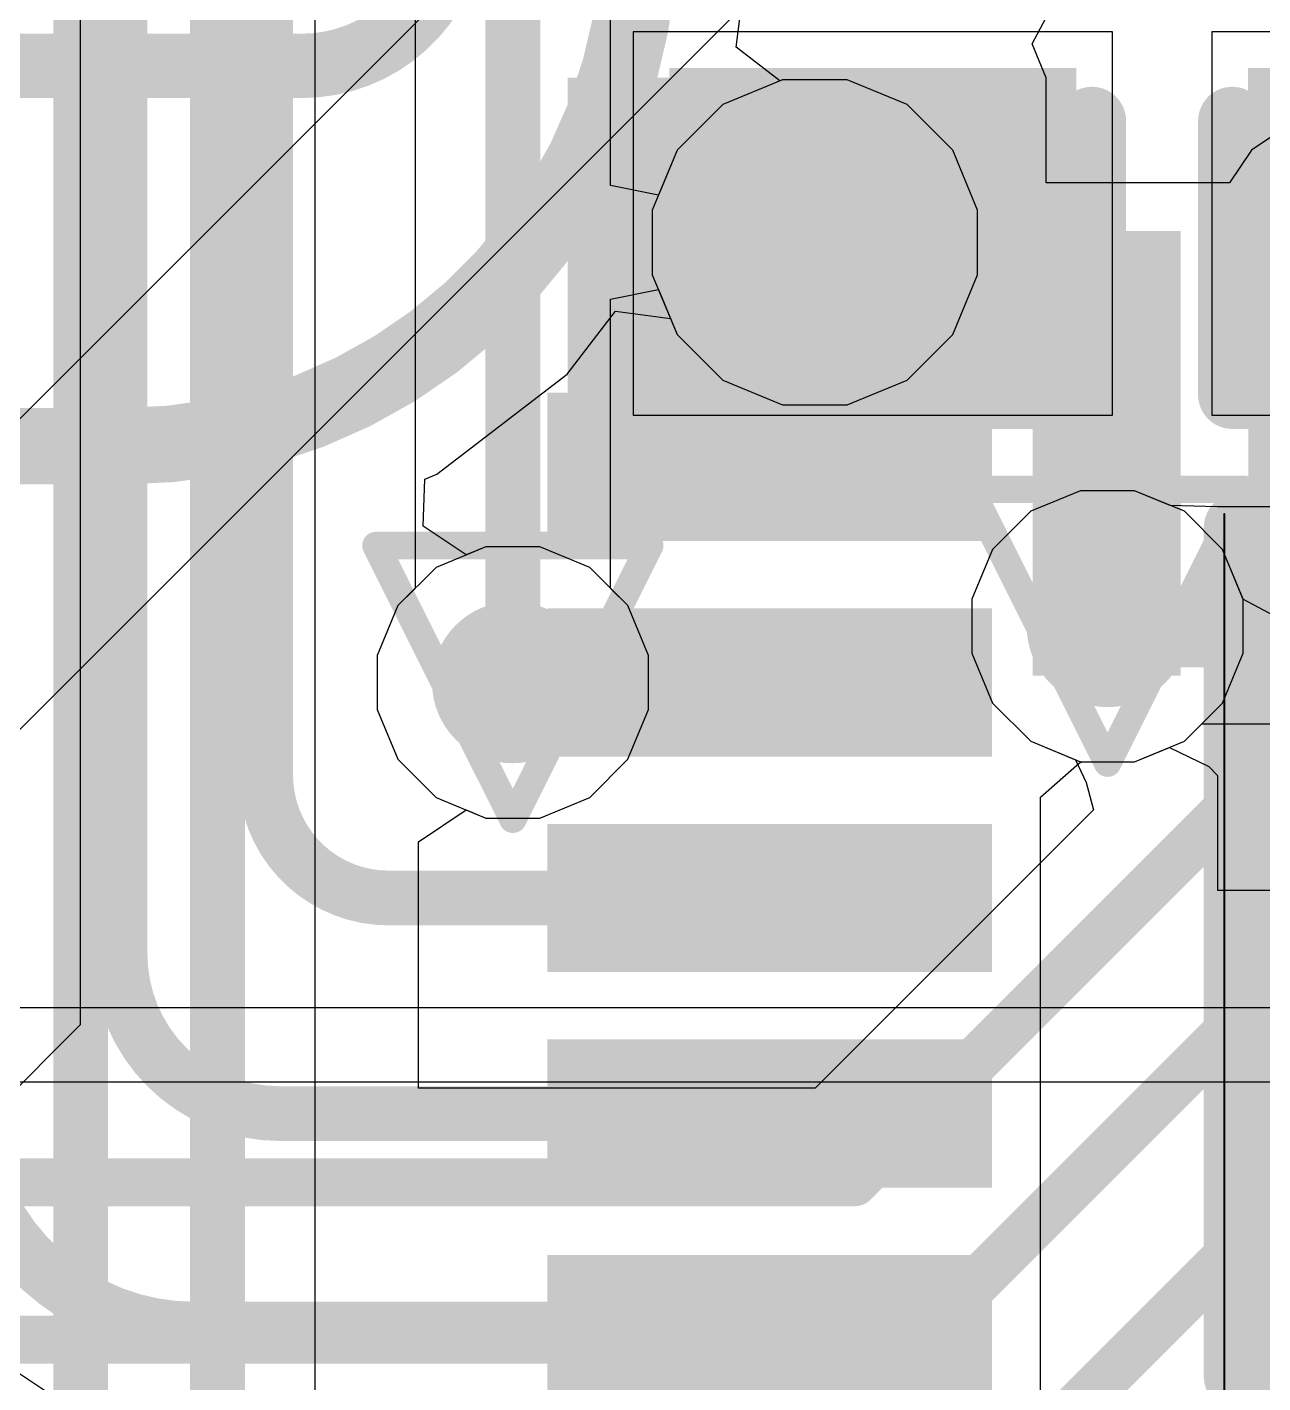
# Model space of a CAD drawing. Header units: inches. Extents: x -6 to 283, y -12 to 154.
# Drawn here: x 62.881 to 65.174, y -8.949 to -6.434 of the extents above; entities that cross this region are included whole.
import ezdxf

# ---------------------------------------------------------------- set-up
doc = ezdxf.new("R2010")
doc.units = ezdxf.units.IN
for name, color, linetype in [('Bottom Layer', 5, 'Continuous'), ('Bottom Overlay', 54, 'Continuous'), ('Bottom Paste', 16, 'Continuous'), ('Bottom Solder', 6, 'Continuous'), ('Drill Drawing', 1, 'Continuous'), ('GND-1', 16, 'Continuous'), ('GND-2', 90, 'Continuous'), ('GND-3', 216, 'Continuous'), ('GND-4', 54, 'Continuous'), ('PWR-1', 156, 'Continuous'), ('PWR-2', 130, 'Continuous'), ('Signal L1', 76, 'Continuous'), ('Signal L2', 6, 'Continuous'), ('Top Layer', 1, 'Continuous'), ('Top Overlay', 2, 'Continuous'), ('Top Paste', 8, 'Continuous'), ('Top Solder', 216, 'Continuous'), ('Via Holes', 16, 'Continuous')]:
    doc.layers.add(name, color=color, linetype=linetype)

# ---------------------------------------------------------------- blocks, each defined once
blk = doc.blocks.new('24_UQFN__4_2__B_7')
at = {"layer": 'Bottom Layer'}
for points in [[(-0.1, 2.2), (-0.1, 1.45), (-0.3, 1.45), (-0.3, 2.2)], [(-1.2, 1.9), (-0.45, 1.9), (-0.45, 1.7), (-1.2, 1.7)], [(-1.2, 1.5), (-0.45, 1.5), (-0.45, 1.3), (-1.2, 1.3)], [(-1.2, 1.1), (-0.45, 1.1), (-0.45, 0.9), (-1.2, 0.9)], [(-1.2, 0.7), (-0.45, 0.7), (-0.45, 0.5), (-1.2, 0.5)], [(-1.2, 0.3), (-0.45, 0.3), (-0.45, 0.1), (-1.2, 0.1)]]:
    blk.add_hatch(color=5, dxfattribs=at).paths.add_polyline_path(points)
at = {"layer": 'Bottom Paste'}
for points in [[(-0.1, 2.2), (-0.1, 1.45), (-0.3, 1.45), (-0.3, 2.2)], [(-1.2, 1.9), (-0.45, 1.9), (-0.45, 1.7), (-1.2, 1.7)], [(-1.2, 1.5), (-0.45, 1.5), (-0.45, 1.3), (-1.2, 1.3)], [(-1.2, 1.1), (-0.45, 1.1), (-0.45, 0.9), (-1.2, 0.9)], [(-1.2, 0.7), (-0.45, 0.7), (-0.45, 0.5), (-1.2, 0.5)], [(-1.2, 0.3), (-0.45, 0.3), (-0.45, 0.1), (-1.2, 0.1)]]:
    blk.add_hatch(color=16, dxfattribs=at).paths.add_polyline_path(points)
at = {"layer": 'Bottom Solder'}
for points in [[(-0.0625, 2.2375), (-0.0625, 1.4125), (-0.3375, 1.4125), (-0.3375, 2.2375)], [(0.3375, 2.2375), (0.3375, 1.4125), (0.0625, 1.4125), (0.0625, 2.2375)], [(-1.2375, 1.9375), (-0.4125, 1.9375), (-0.4125, 1.6625), (-1.2375, 1.6625)], [(-1.2375, 1.5375), (-0.4125, 1.5375), (-0.4125, 1.2625), (-1.2375, 1.2625)], [(-1.2375, 1.1375), (-0.4125, 1.1375), (-0.4125, 0.8625), (-1.2375, 0.8625)], [(-1.2375, 0.7375), (-0.4125, 0.7375), (-0.4125, 0.4625), (-1.2375, 0.4625)], [(-1.2375, 0.3375), (-0.4125, 0.3375), (-0.4125, 0.0625), (-1.2375, 0.0625)]]:
    blk.add_hatch(color=6, dxfattribs=at).paths.add_polyline_path(points)
at = {"layer": 'Bottom Overlay'}
blk.add_lwpolyline([(-1, 2.0522, 0.127, 0.127, 0), (-0.63, 2.0522, 0.127, 0.127, 0)], format="xyseb", dxfattribs=at)
for points in [[(-1.0318, 2.0522, 0.0635, 0.0635, 1), (-0.9683, 2.0522, 0.0635, 0.0635, 1)], [(-0.6617, 2.0522, 0.0635, 0.0635, 1), (-0.5982, 2.0522, 0.0635, 0.0635, 1)]]:
    blk.add_lwpolyline(points, format="xyseb", close=True, dxfattribs=at)
blk = doc.blocks.new('R___0402_117')
at = {"layer": 'Top Layer'}
for points in [[(-0.6985, -0.3175), (-0.6985, 0.3175), (-0.2413, 0.3175), (-0.2413, -0.3175)], [(0.2413, -0.3175), (0.2413, 0.3175), (0.6985, 0.3175), (0.6985, -0.3175)]]:
    blk.add_hatch(color=1, dxfattribs=at).paths.add_polyline_path(points)
at = {"layer": 'Top Paste'}
for points in [[(-0.6985, -0.3175), (-0.6985, 0.3175), (-0.2413, 0.3175), (-0.2413, -0.3175)], [(0.2413, -0.3175), (0.2413, 0.3175), (0.6985, 0.3175), (0.6985, -0.3175)]]:
    blk.add_hatch(color=8, dxfattribs=at).paths.add_polyline_path(points)
at = {"layer": 'Top Solder'}
for points in [[(-0.7535, -0.3725), (-0.7535, 0.3725), (-0.1863, 0.3725), (-0.1863, -0.3725)], [(0.1863, -0.3725), (0.1863, 0.3725), (0.7535, 0.3725), (0.7535, -0.3725)]]:
    blk.add_hatch(color=216, dxfattribs=at).paths.add_polyline_path(points)
at = {"layer": 'Top Overlay'}
for points in [[(-0.7874, -0.4064, 0.127, 0.127, 0), (-0.7874, 0.4064, 0.127, 0.127, 0)], [(0.7874, 0.4064, 0.127, 0.127, 0), (-0.7874, 0.4064, 0.127, 0.127, 0)], [(0.7874, -0.4064, 0.127, 0.127, 0), (0.7874, 0.4064, 0.127, 0.127, 0)], [(0.7874, -0.4064, 0.127, 0.127, 0), (-0.7874, -0.4064, 0.127, 0.127, 0)], [(0.8128, -0.4318, 0.00323, 0.00323, 0), (-0.8128, -0.4318, 0.00323, 0.00323, 0)]]:
    blk.add_lwpolyline(points, format="xyseb", dxfattribs=at)
for points in [[(-0.8191, 0.4064, 0.0635, 0.0635, 1), (-0.7556, 0.4064, 0.0635, 0.0635, 1)], [(-0.8191, 0.4064, 0.0635, 0.0635, 1), (-0.7556, 0.4064, 0.0635, 0.0635, 1)], [(0.7556, 0.4064, 0.0635, 0.0635, 1), (0.8191, 0.4064, 0.0635, 0.0635, 1)], [(0.7556, 0.4064, 0.0635, 0.0635, 1), (0.8191, 0.4064, 0.0635, 0.0635, 1)], [(-0.8191, -0.4064, 0.0635, 0.0635, 1), (-0.7556, -0.4064, 0.0635, 0.0635, 1)], [(-0.8191, -0.4064, 0.0635, 0.0635, 1), (-0.7556, -0.4064, 0.0635, 0.0635, 1)], [(0.7556, -0.4064, 0.0635, 0.0635, 1), (0.8191, -0.4064, 0.0635, 0.0635, 1)], [(0.7556, -0.4064, 0.0635, 0.0635, 1), (0.8191, -0.4064, 0.0635, 0.0635, 1)], [(-0.8136, -0.4318, 0.00161, 0.00161, 1), (-0.812, -0.4318, 0.00161, 0.00161, 1)], [(0.812, -0.4318, 0.00161, 0.00161, 1), (0.8136, -0.4318, 0.00161, 0.00161, 1)]]:
    blk.add_lwpolyline(points, format="xyseb", close=True, dxfattribs=at)
blk = doc.blocks.new('C___0402_302')
at = {"layer": 'Top Layer'}
for points in [[(-0.6985, -0.3175), (-0.6985, 0.3175), (-0.2413, 0.3175), (-0.2413, -0.3175)], [(0.2413, -0.3175), (0.2413, 0.3175), (0.6985, 0.3175), (0.6985, -0.3175)]]:
    blk.add_hatch(color=1, dxfattribs=at).paths.add_polyline_path(points)
at = {"layer": 'Top Paste'}
for points in [[(-0.6985, -0.3175), (-0.6985, 0.3175), (-0.2413, 0.3175), (-0.2413, -0.3175)], [(0.2413, -0.3175), (0.2413, 0.3175), (0.6985, 0.3175), (0.6985, -0.3175)]]:
    blk.add_hatch(color=8, dxfattribs=at).paths.add_polyline_path(points)
at = {"layer": 'Top Solder'}
for points in [[(-0.7585, -0.3775), (-0.7585, 0.3775), (-0.1813, 0.3775), (-0.1813, -0.3775)], [(0.1813, -0.3775), (0.1813, 0.3775), (0.7585, 0.3775), (0.7585, -0.3775)]]:
    blk.add_hatch(color=216, dxfattribs=at).paths.add_polyline_path(points)
at = {"layer": 'Top Overlay'}
for points in [[(-0.7874, 0.4064, 0.127, 0.127, 0), (-0.7874, -0.4064, 0.127, 0.127, 0)], [(-0.7874, 0.4064, 0.127, 0.127, 0), (-0.2794, 0.4064, 0.127, 0.127, 0)], [(0.2794, 0.4064, 0.127, 0.127, 0), (0.7874, 0.4064, 0.127, 0.127, 0)], [(0.7874, 0.4064, 0.127, 0.127, 0), (0.7874, -0.4064, 0.127, 0.127, 0)], [(-0.7874, -0.4064, 0.127, 0.127, 0), (-0.2794, -0.4064, 0.127, 0.127, 0)], [(0.2794, -0.4064, 0.127, 0.127, 0), (0.7874, -0.4064, 0.127, 0.127, 0)]]:
    blk.add_lwpolyline(points, format="xyseb", dxfattribs=at)
for points in [[(-0.8191, 0.4064, 0.0635, 0.0635, 1), (-0.7556, 0.4064, 0.0635, 0.0635, 1)], [(-0.8191, 0.4064, 0.0635, 0.0635, 1), (-0.7556, 0.4064, 0.0635, 0.0635, 1)], [(-0.3111, 0.4064, 0.0635, 0.0635, 1), (-0.2477, 0.4064, 0.0635, 0.0635, 1)], [(0.2477, 0.4064, 0.0635, 0.0635, 1), (0.3111, 0.4064, 0.0635, 0.0635, 1)], [(0.7556, 0.4064, 0.0635, 0.0635, 1), (0.8191, 0.4064, 0.0635, 0.0635, 1)], [(0.7556, 0.4064, 0.0635, 0.0635, 1), (0.8191, 0.4064, 0.0635, 0.0635, 1)], [(-0.8191, -0.4064, 0.0635, 0.0635, 1), (-0.7556, -0.4064, 0.0635, 0.0635, 1)], [(-0.8191, -0.4064, 0.0635, 0.0635, 1), (-0.7556, -0.4064, 0.0635, 0.0635, 1)], [(-0.3111, -0.4064, 0.0635, 0.0635, 1), (-0.2477, -0.4064, 0.0635, 0.0635, 1)], [(0.2477, -0.4064, 0.0635, 0.0635, 1), (0.3111, -0.4064, 0.0635, 0.0635, 1)], [(0.7556, -0.4064, 0.0635, 0.0635, 1), (0.8191, -0.4064, 0.0635, 0.0635, 1)], [(0.7556, -0.4064, 0.0635, 0.0635, 1), (0.8191, -0.4064, 0.0635, 0.0635, 1)]]:
    blk.add_lwpolyline(points, format="xyseb", close=True, dxfattribs=at)
blk = doc.blocks.new('C___0402_314')
at = {"layer": 'Top Layer'}
for points in [[(-0.6985, -0.3175), (-0.6985, 0.3175), (-0.2413, 0.3175), (-0.2413, -0.3175)], [(0.2413, -0.3175), (0.2413, 0.3175), (0.6985, 0.3175), (0.6985, -0.3175)]]:
    blk.add_hatch(color=1, dxfattribs=at).paths.add_polyline_path(points)
at = {"layer": 'Top Paste'}
for points in [[(-0.6985, -0.3175), (-0.6985, 0.3175), (-0.2413, 0.3175), (-0.2413, -0.3175)], [(0.2413, -0.3175), (0.2413, 0.3175), (0.6985, 0.3175), (0.6985, -0.3175)]]:
    blk.add_hatch(color=8, dxfattribs=at).paths.add_polyline_path(points)
at = {"layer": 'Top Solder'}
for points in [[(-0.7585, -0.3775), (-0.7585, 0.3775), (-0.1813, 0.3775), (-0.1813, -0.3775)], [(0.1813, -0.3775), (0.1813, 0.3775), (0.7585, 0.3775), (0.7585, -0.3775)]]:
    blk.add_hatch(color=216, dxfattribs=at).paths.add_polyline_path(points)
at = {"layer": 'Top Overlay'}
for points in [[(-0.7874, 0.4064, 0.127, 0.127, 0), (-0.2794, 0.4064, 0.127, 0.127, 0)], [(-0.7874, 0.4064, 0.127, 0.127, 0), (-0.7874, -0.4064, 0.127, 0.127, 0)], [(0.2794, 0.4064, 0.127, 0.127, 0), (0.7874, 0.4064, 0.127, 0.127, 0)], [(0.7874, 0.4064, 0.127, 0.127, 0), (0.7874, -0.4064, 0.127, 0.127, 0)], [(-0.7874, -0.4064, 0.127, 0.127, 0), (-0.2794, -0.4064, 0.127, 0.127, 0)], [(0.2794, -0.4064, 0.127, 0.127, 0), (0.7874, -0.4064, 0.127, 0.127, 0)]]:
    blk.add_lwpolyline(points, format="xyseb", dxfattribs=at)
for points in [[(-0.8191, 0.4064, 0.0635, 0.0635, 1), (-0.7556, 0.4064, 0.0635, 0.0635, 1)], [(-0.8191, 0.4064, 0.0635, 0.0635, 1), (-0.7556, 0.4064, 0.0635, 0.0635, 1)], [(-0.3111, 0.4064, 0.0635, 0.0635, 1), (-0.2477, 0.4064, 0.0635, 0.0635, 1)], [(0.2477, 0.4064, 0.0635, 0.0635, 1), (0.3111, 0.4064, 0.0635, 0.0635, 1)], [(0.7556, 0.4064, 0.0635, 0.0635, 1), (0.8191, 0.4064, 0.0635, 0.0635, 1)], [(0.7556, 0.4064, 0.0635, 0.0635, 1), (0.8191, 0.4064, 0.0635, 0.0635, 1)], [(-0.8191, -0.4064, 0.0635, 0.0635, 1), (-0.7556, -0.4064, 0.0635, 0.0635, 1)], [(-0.8191, -0.4064, 0.0635, 0.0635, 1), (-0.7556, -0.4064, 0.0635, 0.0635, 1)], [(-0.3111, -0.4064, 0.0635, 0.0635, 1), (-0.2477, -0.4064, 0.0635, 0.0635, 1)], [(0.2477, -0.4064, 0.0635, 0.0635, 1), (0.3111, -0.4064, 0.0635, 0.0635, 1)], [(0.7556, -0.4064, 0.0635, 0.0635, 1), (0.8191, -0.4064, 0.0635, 0.0635, 1)], [(0.7556, -0.4064, 0.0635, 0.0635, 1), (0.8191, -0.4064, 0.0635, 0.0635, 1)]]:
    blk.add_lwpolyline(points, format="xyseb", close=True, dxfattribs=at)

msp = doc.modelspace()

# ---------------------------------------------------------------- hatches: boundary and pattern name
at = {"layer": 'Bottom Layer'}
msp.add_hatch(color=5, dxfattribs=at).paths.add_polyline_path([(63.8838, -7.3493), (64.6338, -7.3493), (64.6338, -6.5273), (63.8838, -6.5273)])
h = msp.add_hatch(color=5, dxfattribs=at)
edge = h.paths.add_edge_path()
edge.add_arc((64.3425, -6.8329), 0.2, 0, 360)
h = msp.add_hatch(color=5, dxfattribs=at)
edge = h.paths.add_edge_path()
edge.add_arc((64.8854, -7.5452), 0.15, 0, 360)
h = msp.add_hatch(color=5, dxfattribs=at)
edge = h.paths.add_edge_path()
edge.add_arc((63.7822, -7.6493), 0.15, 0, 360)
at = {"layer": 'GND-1'}
h = msp.add_hatch(color=16, dxfattribs=at)
edge = h.paths.add_edge_path()
edge.add_arc((64.3425, -6.8329), 0.2, 0, 360)
h = msp.add_hatch(color=16, dxfattribs=at)
edge = h.paths.add_edge_path()
edge.add_arc((64.8854, -7.5452), 0.15, 0, 360)
h = msp.add_hatch(color=16, dxfattribs=at)
edge = h.paths.add_edge_path()
edge.add_arc((63.7822, -7.6493), 0.15, 0, 360)
at = {"layer": 'GND-2'}
h = msp.add_hatch(color=90, dxfattribs=at)
edge = h.paths.add_edge_path()
edge.add_arc((64.3425, -6.8329), 0.2, 0, 360)
h = msp.add_hatch(color=90, dxfattribs=at)
edge = h.paths.add_edge_path()
edge.add_arc((64.8854, -7.5452), 0.15, 0, 360)
h = msp.add_hatch(color=90, dxfattribs=at)
edge = h.paths.add_edge_path()
edge.add_arc((63.7822, -7.6493), 0.15, 0, 360)
at = {"layer": 'GND-3'}
h = msp.add_hatch(color=216, dxfattribs=at)
edge = h.paths.add_edge_path()
edge.add_arc((64.3425, -6.8329), 0.2, 0, 360)
h = msp.add_hatch(color=216, dxfattribs=at)
edge = h.paths.add_edge_path()
edge.add_arc((64.8854, -7.5452), 0.15, 0, 360)
h = msp.add_hatch(color=216, dxfattribs=at)
edge = h.paths.add_edge_path()
edge.add_arc((63.7822, -7.6493), 0.15, 0, 360)
at = {"layer": 'GND-4'}
h = msp.add_hatch(color=54, dxfattribs=at)
edge = h.paths.add_edge_path()
edge.add_arc((64.3425, -6.8329), 0.2, 0, 360)
h = msp.add_hatch(color=54, dxfattribs=at)
edge = h.paths.add_edge_path()
edge.add_arc((64.8854, -7.5452), 0.15, 0, 360)
h = msp.add_hatch(color=54, dxfattribs=at)
edge = h.paths.add_edge_path()
edge.add_arc((63.7822, -7.6493), 0.15, 0, 360)
at = {"layer": 'PWR-1'}
h = msp.add_hatch(color=156, dxfattribs=at)
edge = h.paths.add_edge_path()
edge.add_arc((64.3425, -6.8329), 0.2, 0, 360)
h = msp.add_hatch(color=156, dxfattribs=at)
edge = h.paths.add_edge_path()
edge.add_arc((64.8854, -7.5452), 0.15, 0, 360)
h = msp.add_hatch(color=156, dxfattribs=at)
edge = h.paths.add_edge_path()
edge.add_arc((63.7822, -7.6493), 0.15, 0, 360)
at = {"layer": 'PWR-2'}
h = msp.add_hatch(color=130, dxfattribs=at)
edge = h.paths.add_edge_path()
edge.add_arc((64.3425, -6.8329), 0.2, 0, 360)
h = msp.add_hatch(color=130, dxfattribs=at)
edge = h.paths.add_edge_path()
edge.add_arc((64.8854, -7.5452), 0.15, 0, 360)
h = msp.add_hatch(color=130, dxfattribs=at)
edge = h.paths.add_edge_path()
edge.add_arc((63.7822, -7.6493), 0.15, 0, 360)
at = {"layer": 'Signal L1'}
h = msp.add_hatch(color=76, dxfattribs=at)
edge = h.paths.add_edge_path()
edge.add_arc((64.3425, -6.8329), 0.2, 0, 360)
h = msp.add_hatch(color=76, dxfattribs=at)
edge = h.paths.add_edge_path()
edge.add_arc((64.8854, -7.5452), 0.15, 0, 360)
h = msp.add_hatch(color=76, dxfattribs=at)
edge = h.paths.add_edge_path()
edge.add_arc((63.7822, -7.6493), 0.15, 0, 360)
at = {"layer": 'Signal L2'}
h = msp.add_hatch(color=6, dxfattribs=at)
edge = h.paths.add_edge_path()
edge.add_arc((64.3425, -6.8329), 0.2, 0, 360)
h = msp.add_hatch(color=6, dxfattribs=at)
edge = h.paths.add_edge_path()
edge.add_arc((64.8854, -7.5452), 0.15, 0, 360)
h = msp.add_hatch(color=6, dxfattribs=at)
edge = h.paths.add_edge_path()
edge.add_arc((63.7822, -7.6493), 0.15, 0, 360)
at = {"layer": 'Top Layer'}
h = msp.add_hatch(color=1, dxfattribs=at)
edge = h.paths.add_edge_path()
edge.add_arc((64.3425, -6.8329), 0.2, 0, 360)
h = msp.add_hatch(color=1, dxfattribs=at)
edge = h.paths.add_edge_path()
edge.add_arc((64.8854, -7.5452), 0.15, 0, 360)
h = msp.add_hatch(color=1, dxfattribs=at)
edge = h.paths.add_edge_path()
edge.add_arc((63.7822, -7.6493), 0.15, 0, 360)
at = {"layer": 'Via Holes'}
h = msp.add_hatch(color=7, dxfattribs=at)
edge = h.paths.add_edge_path()
edge.add_arc((64.3425, -6.8329), 0.1, 0, 360)
h = msp.add_hatch(color=7, dxfattribs=at)
edge = h.paths.add_edge_path()
edge.add_arc((64.8854, -7.5452), 0.075, 0, 360)
h = msp.add_hatch(color=7, dxfattribs=at)
edge = h.paths.add_edge_path()
edge.add_arc((63.7822, -7.6493), 0.075, 0, 360)

# ---------------------------------------------------------------- linework, layer by layer
at = {"layer": 'Bottom Layer'}
for p, q in [((64.7453, -6.4645), (64.7927, -6.3756)), ((64.7713, -6.5273), (64.7453, -6.4645)), ((64.7713, -6.7223), (64.7713, -6.5273)), ((65.2672, -6.5848), (65.1522, -6.6617)), ((65.1522, -6.6617), (65.1117, -6.7223)), ((65.1117, -6.7223), (64.7713, -6.7223)), ((65.028, -7.7585), (65.0601, -7.7263)), ((65.0601, -7.7263), (65.4068, -7.7263)), ((64.9355, -7.7968), (65.028, -7.7585)), ((64.8332, -7.7987), (64.8392, -7.7968)), ((64.8392, -7.7968), (64.9355, -7.7968)), ((64.7608, -7.8621), (64.8332, -7.7987)), ((64.7608, -8.6763), (64.7608, -7.8621)), ((64.7608, -9.0763), (64.7608, -8.6763)), ((64.7608, -8.6763), (64.7608, -8.6763)), ((62.759, -8.8596), (62.9576, -8.9923))]:
    msp.add_line(p, q, dxfattribs=at)
for points in [[(63.0535, -6.334, 0.1016, 0.1016, 0), (63.0535, -8.1538, 0.1016, 0.1016, 0)], [(63.3236, -7.8214, 0.1016, 0.1016, 0), (63.3236, -6.3737, 0.1016, 0.1016, 0)], [(64.2588, -7.2493, 0.1778, 0.1778, 0), (64.4584, -7.2493, 0.1778, 0.1778, 0)], [(64.4584, -7.2493, 0.1778, 0.1778, 0), (64.4695, -7.2382, 0.1778, 0.1778, 0)], [(64.8838, -7.2243, 0.1016, 0.1016, 0), (64.8846, -7.2251, 0.1016, 0.1016, 0)], [(63.7822, -7.6493, 0.1016, 0.1016, 0), (64.2588, -7.6493, 0.1016, 0.1016, 0)], [(63.5516, -8.0493, 0.1016, 0.1016, -0.414214), (63.3236, -7.8214, 0.1016, 0.1016, 0)], [(63.5516, -8.0493, 0.1016, 0.1016, 0), (64.2588, -8.0493, 0.1016, 0.1016, 0)], [(63.349, -8.4493, 0.1016, 0.1016, -0.414212), (63.0535, -8.1538, 0.1016, 0.1016, 0)], [(63.1919, -8.8493, 0.1016, 0.1016, -0.414214), (62.7693, -8.4267, 0.1016, 0.1016, 0)], [(63.349, -8.4493, 0.1016, 0.1016, 0), (64.2588, -8.4493, 0.1016, 0.1016, 0)], [(63.1919, -8.8493, 0.1016, 0.1016, 0), (64.2588, -8.8493, 0.1016, 0.1016, 0)]]:
    msp.add_lwpolyline(points, format="xyseb", dxfattribs=at)
for points in [[(64.2144, -7.2493, 0.0889, 0.0889, 1), (64.3033, -7.2493, 0.0889, 0.0889, 1)], [(64.414, -7.2493, 0.0889, 0.0889, 1), (64.5029, -7.2493, 0.0889, 0.0889, 1)], [(64.414, -7.2493, 0.0889, 0.0889, 1), (64.5029, -7.2493, 0.0889, 0.0889, 1)], [(64.4251, -7.2382, 0.0889, 0.0889, 1), (64.514, -7.2382, 0.0889, 0.0889, 1)], [(64.8584, -7.2243, 0.0508, 0.0508, 1), (64.9092, -7.2243, 0.0508, 0.0508, 1)], [(64.8592, -7.2251, 0.0508, 0.0508, 1), (64.91, -7.2251, 0.0508, 0.0508, 1)], [(63.7568, -7.6493, 0.0508, 0.0508, 1), (63.8076, -7.6493, 0.0508, 0.0508, 1)], [(64.2334, -7.6493, 0.0508, 0.0508, 1), (64.2842, -7.6493, 0.0508, 0.0508, 1)], [(63.2982, -7.8214, 0.0508, 0.0508, 1), (63.349, -7.8214, 0.0508, 0.0508, 1)], [(63.2982, -7.8214, 0.0508, 0.0508, 1), (63.349, -7.8214, 0.0508, 0.0508, 1)], [(63.5262, -8.0493, 0.0508, 0.0508, 1), (63.577, -8.0493, 0.0508, 0.0508, 1)], [(63.5262, -8.0493, 0.0508, 0.0508, 1), (63.577, -8.0493, 0.0508, 0.0508, 1)], [(64.2334, -8.0493, 0.0508, 0.0508, 1), (64.2842, -8.0493, 0.0508, 0.0508, 1)], [(63.0281, -8.1538, 0.0508, 0.0508, 1), (63.0789, -8.1538, 0.0508, 0.0508, 1)], [(63.0281, -8.1538, 0.0508, 0.0508, 1), (63.0789, -8.1538, 0.0508, 0.0508, 1)], [(63.3236, -8.4493, 0.0508, 0.0508, 1), (63.3744, -8.4493, 0.0508, 0.0508, 1)], [(63.3236, -8.4493, 0.0508, 0.0508, 1), (63.3744, -8.4493, 0.0508, 0.0508, 1)], [(64.2334, -8.4493, 0.0508, 0.0508, 1), (64.2842, -8.4493, 0.0508, 0.0508, 1)], [(63.1665, -8.8493, 0.0508, 0.0508, 1), (63.2173, -8.8493, 0.0508, 0.0508, 1)], [(63.1665, -8.8493, 0.0508, 0.0508, 1), (63.2173, -8.8493, 0.0508, 0.0508, 1)], [(64.2334, -8.8493, 0.0508, 0.0508, 1), (64.2842, -8.8493, 0.0508, 0.0508, 1)]]:
    msp.add_lwpolyline(points, format="xyseb", close=True, dxfattribs=at)
at = {"layer": 'Drill Drawing'}
for points in [[(64.0885, -6.5789, 0.0508, 0.0508, 0), (64.5965, -6.5789, 0.0508, 0.0508, 0)], [(64.0885, -7.0869, 0.0508, 0.0508, 0), (64.0885, -6.5789, 0.0508, 0.0508, 0)], [(64.5965, -7.0869, 0.0508, 0.0508, 0), (64.5965, -6.5789, 0.0508, 0.0508, 0)], [(64.0885, -7.0869, 0.0508, 0.0508, 0), (64.5965, -7.0869, 0.0508, 0.0508, 0)], [(64.6314, -7.2912, 0.0508, 0.0508, 0), (65.1394, -7.2912, 0.0508, 0.0508, 0)], [(64.6314, -7.2912, 0.0508, 0.0508, 0), (64.8854, -7.7992, 0.0508, 0.0508, 0)], [(64.8854, -7.7992, 0.0508, 0.0508, 0), (65.1394, -7.2912, 0.0508, 0.0508, 0)], [(63.5282, -7.3953, 0.0508, 0.0508, 0), (64.0362, -7.3953, 0.0508, 0.0508, 0)], [(63.5282, -7.3953, 0.0508, 0.0508, 0), (63.7822, -7.9033, 0.0508, 0.0508, 0)], [(63.7822, -7.9033, 0.0508, 0.0508, 0), (64.0362, -7.3953, 0.0508, 0.0508, 0)]]:
    msp.add_lwpolyline(points, format="xyseb", dxfattribs=at)
for points in [[(64.0758, -6.5789, 0.0254, 0.0254, 1), (64.1012, -6.5789, 0.0254, 0.0254, 1)], [(64.0758, -6.5789, 0.0254, 0.0254, 1), (64.1012, -6.5789, 0.0254, 0.0254, 1)], [(64.5838, -6.5789, 0.0254, 0.0254, 1), (64.6092, -6.5789, 0.0254, 0.0254, 1)], [(64.5838, -6.5789, 0.0254, 0.0254, 1), (64.6092, -6.5789, 0.0254, 0.0254, 1)], [(64.0758, -7.0869, 0.0254, 0.0254, 1), (64.1012, -7.0869, 0.0254, 0.0254, 1)], [(64.0758, -7.0869, 0.0254, 0.0254, 1), (64.1012, -7.0869, 0.0254, 0.0254, 1)], [(64.5838, -7.0869, 0.0254, 0.0254, 1), (64.6092, -7.0869, 0.0254, 0.0254, 1)], [(64.5838, -7.0869, 0.0254, 0.0254, 1), (64.6092, -7.0869, 0.0254, 0.0254, 1)], [(64.6187, -7.2912, 0.0254, 0.0254, 1), (64.6441, -7.2912, 0.0254, 0.0254, 1)], [(64.6187, -7.2912, 0.0254, 0.0254, 1), (64.6441, -7.2912, 0.0254, 0.0254, 1)], [(65.1267, -7.2912, 0.0254, 0.0254, 1), (65.1521, -7.2912, 0.0254, 0.0254, 1)], [(65.1267, -7.2912, 0.0254, 0.0254, 1), (65.1521, -7.2912, 0.0254, 0.0254, 1)], [(63.5155, -7.3953, 0.0254, 0.0254, 1), (63.5409, -7.3953, 0.0254, 0.0254, 1)], [(63.5155, -7.3953, 0.0254, 0.0254, 1), (63.5409, -7.3953, 0.0254, 0.0254, 1)], [(64.0235, -7.3953, 0.0254, 0.0254, 1), (64.0489, -7.3953, 0.0254, 0.0254, 1)], [(64.0235, -7.3953, 0.0254, 0.0254, 1), (64.0489, -7.3953, 0.0254, 0.0254, 1)], [(64.8727, -7.7992, 0.0254, 0.0254, 1), (64.8981, -7.7992, 0.0254, 0.0254, 1)], [(64.8727, -7.7992, 0.0254, 0.0254, 1), (64.8981, -7.7992, 0.0254, 0.0254, 1)], [(63.7695, -7.9033, 0.0254, 0.0254, 1), (63.7949, -7.9033, 0.0254, 0.0254, 1)], [(63.7695, -7.9033, 0.0254, 0.0254, 1), (63.7949, -7.9033, 0.0254, 0.0254, 1)]]:
    msp.add_lwpolyline(points, format="xyseb", close=True, dxfattribs=at)
at = {"layer": 'GND-1'}
for p, q in [((64.2825, -6.5313), (64.1717, -6.5772)), ((64.4025, -6.5313), (64.2825, -6.5313)), ((64.5134, -6.5772), (64.4025, -6.5313)), ((64.1717, -6.5772), (64.0869, -6.662)), ((64.5982, -6.662), (64.5134, -6.5772)), ((64.0869, -6.662), (64.0409, -6.7729)), ((64.6441, -6.7729), (64.5982, -6.662)), ((64.0409, -6.7729), (64.0409, -6.8929)), ((64.6441, -6.8929), (64.6441, -6.7729)), ((64.0409, -6.8929), (64.0869, -7.0037)), ((64.5982, -7.0037), (64.6441, -6.8929)), ((64.0869, -7.0037), (64.1717, -7.0885)), ((64.5134, -7.0885), (64.5982, -7.0037)), ((64.1717, -7.0885), (64.2825, -7.1345)), ((64.4025, -7.1345), (64.5134, -7.0885)), ((64.2825, -7.1345), (64.4025, -7.1345)), ((64.8354, -7.2936), (64.7429, -7.3319)), ((64.9355, -7.2936), (64.8354, -7.2936)), ((65.028, -7.3319), (64.9355, -7.2936)), ((64.7429, -7.3319), (64.6721, -7.4026)), ((65.0987, -7.4026), (65.028, -7.3319)), ((63.7322, -7.3977), (63.6397, -7.436)), ((63.8323, -7.3977), (63.7322, -7.3977)), ((63.9248, -7.436), (63.8323, -7.3977)), ((64.6721, -7.4026), (64.6338, -7.4951)), ((65.137, -7.4951), (65.0987, -7.4026)), ((63.6397, -7.436), (63.5689, -7.5068)), ((63.9955, -7.5068), (63.9248, -7.436)), ((64.6338, -7.4951), (64.6338, -7.5952)), ((65.137, -7.5952), (65.137, -7.4951)), ((63.5689, -7.5068), (63.5306, -7.5993)), ((64.0338, -7.5993), (63.9955, -7.5068)), ((64.6338, -7.5952), (64.6721, -7.6877)), ((65.0987, -7.6877), (65.137, -7.5952)), ((63.5306, -7.5993), (63.5306, -7.6994)), ((64.0338, -7.6994), (64.0338, -7.5993)), ((64.6721, -7.6877), (64.7429, -7.7585)), ((65.028, -7.7585), (65.0987, -7.6877)), ((63.5306, -7.6994), (63.5689, -7.7918)), ((63.9955, -7.7918), (64.0338, -7.6994)), ((64.7429, -7.7585), (64.8354, -7.7968)), ((64.9355, -7.7968), (65.028, -7.7585)), ((63.5689, -7.7918), (63.6397, -7.8626)), ((63.9248, -7.8626), (63.9955, -7.7918)), ((64.8354, -7.7968), (64.9355, -7.7968)), ((63.6397, -7.8626), (63.7322, -7.9009)), ((63.8323, -7.9009), (63.9248, -7.8626)), ((63.7322, -7.9009), (63.8323, -7.9009))]:
    msp.add_line(p, q, dxfattribs=at)
at = {"layer": 'GND-2'}
for p, q in [((64.2825, -6.5313), (64.1717, -6.5772)), ((64.4025, -6.5313), (64.2825, -6.5313)), ((64.5134, -6.5772), (64.4025, -6.5313)), ((64.1717, -6.5772), (64.0869, -6.662)), ((64.5982, -6.662), (64.5134, -6.5772)), ((64.0869, -6.662), (64.0409, -6.7729)), ((64.6441, -6.7729), (64.5982, -6.662)), ((64.0409, -6.7729), (64.0409, -6.8929)), ((64.6441, -6.8929), (64.6441, -6.7729)), ((64.0409, -6.8929), (64.0869, -7.0037)), ((64.5982, -7.0037), (64.6441, -6.8929)), ((64.0869, -7.0037), (64.1717, -7.0885)), ((64.5134, -7.0885), (64.5982, -7.0037)), ((64.1717, -7.0885), (64.2825, -7.1345)), ((64.4025, -7.1345), (64.5134, -7.0885)), ((64.2825, -7.1345), (64.4025, -7.1345)), ((64.8354, -7.2936), (64.7429, -7.3319)), ((64.9355, -7.2936), (64.8354, -7.2936)), ((65.028, -7.3319), (64.9355, -7.2936)), ((64.7429, -7.3319), (64.6721, -7.4026)), ((65.0987, -7.4026), (65.028, -7.3319)), ((63.7322, -7.3977), (63.6397, -7.436)), ((63.8323, -7.3977), (63.7322, -7.3977)), ((63.9248, -7.436), (63.8323, -7.3977)), ((64.6721, -7.4026), (64.6338, -7.4951)), ((65.137, -7.4951), (65.0987, -7.4026)), ((63.6397, -7.436), (63.5689, -7.5068)), ((63.9955, -7.5068), (63.9248, -7.436)), ((64.6338, -7.4951), (64.6338, -7.5952)), ((65.137, -7.5952), (65.137, -7.4951)), ((63.5689, -7.5068), (63.5306, -7.5993)), ((64.0338, -7.5993), (63.9955, -7.5068)), ((64.6338, -7.5952), (64.6721, -7.6877)), ((65.0987, -7.6877), (65.137, -7.5952)), ((63.5306, -7.5993), (63.5306, -7.6994)), ((64.0338, -7.6994), (64.0338, -7.5993)), ((64.6721, -7.6877), (64.7429, -7.7585)), ((65.028, -7.7585), (65.0987, -7.6877)), ((63.5306, -7.6994), (63.5689, -7.7918)), ((63.9955, -7.7918), (64.0338, -7.6994)), ((64.7429, -7.7585), (64.8354, -7.7968)), ((64.9355, -7.7968), (65.028, -7.7585)), ((63.5689, -7.7918), (63.6397, -7.8626)), ((63.9248, -7.8626), (63.9955, -7.7918)), ((64.8354, -7.7968), (64.9355, -7.7968)), ((63.6397, -7.8626), (63.7322, -7.9009)), ((63.8323, -7.9009), (63.9248, -7.8626)), ((63.7322, -7.9009), (63.8323, -7.9009))]:
    msp.add_line(p, q, dxfattribs=at)
at = {"layer": 'GND-3'}
for p, q in [((64.2825, -6.5313), (64.1717, -6.5772)), ((64.4025, -6.5313), (64.2825, -6.5313)), ((64.5134, -6.5772), (64.4025, -6.5313)), ((64.1717, -6.5772), (64.0869, -6.662)), ((64.5982, -6.662), (64.5134, -6.5772)), ((64.0869, -6.662), (64.0409, -6.7729)), ((64.6441, -6.7729), (64.5982, -6.662)), ((64.0409, -6.7729), (64.0409, -6.8929)), ((64.6441, -6.8929), (64.6441, -6.7729)), ((64.0409, -6.8929), (64.0869, -7.0037)), ((64.5982, -7.0037), (64.6441, -6.8929)), ((64.0869, -7.0037), (64.1717, -7.0885)), ((64.5134, -7.0885), (64.5982, -7.0037)), ((64.1717, -7.0885), (64.2825, -7.1345)), ((64.4025, -7.1345), (64.5134, -7.0885)), ((64.2825, -7.1345), (64.4025, -7.1345)), ((64.8354, -7.2936), (64.7429, -7.3319)), ((64.9355, -7.2936), (64.8354, -7.2936)), ((65.028, -7.3319), (64.9355, -7.2936)), ((64.7429, -7.3319), (64.6721, -7.4026)), ((65.0987, -7.4026), (65.028, -7.3319)), ((63.7322, -7.3977), (63.6397, -7.436)), ((63.8323, -7.3977), (63.7322, -7.3977)), ((63.9248, -7.436), (63.8323, -7.3977)), ((64.6721, -7.4026), (64.6338, -7.4951)), ((65.137, -7.4951), (65.0987, -7.4026)), ((63.6397, -7.436), (63.5689, -7.5068)), ((63.9955, -7.5068), (63.9248, -7.436)), ((64.6338, -7.4951), (64.6338, -7.5952)), ((65.137, -7.5952), (65.137, -7.4951)), ((63.5689, -7.5068), (63.5306, -7.5993)), ((64.0338, -7.5993), (63.9955, -7.5068)), ((64.6338, -7.5952), (64.6721, -7.6877)), ((65.0987, -7.6877), (65.137, -7.5952)), ((63.5306, -7.5993), (63.5306, -7.6994)), ((64.0338, -7.6994), (64.0338, -7.5993)), ((64.6721, -7.6877), (64.7429, -7.7585)), ((65.028, -7.7585), (65.0987, -7.6877)), ((63.5306, -7.6994), (63.5689, -7.7918)), ((63.9955, -7.7918), (64.0338, -7.6994)), ((64.7429, -7.7585), (64.8354, -7.7968)), ((64.9355, -7.7968), (65.028, -7.7585)), ((63.5689, -7.7918), (63.6397, -7.8626)), ((63.9248, -7.8626), (63.9955, -7.7918)), ((64.8354, -7.7968), (64.9355, -7.7968)), ((63.6397, -7.8626), (63.7322, -7.9009)), ((63.8323, -7.9009), (63.9248, -7.8626)), ((63.7322, -7.9009), (63.8323, -7.9009))]:
    msp.add_line(p, q, dxfattribs=at)
at = {"layer": 'GND-4'}
for p, q in [((64.2825, -6.5313), (64.1717, -6.5772)), ((64.4025, -6.5313), (64.2825, -6.5313)), ((64.5134, -6.5772), (64.4025, -6.5313)), ((64.1717, -6.5772), (64.0869, -6.662)), ((64.5982, -6.662), (64.5134, -6.5772)), ((64.0869, -6.662), (64.0409, -6.7729)), ((64.6441, -6.7729), (64.5982, -6.662)), ((64.0409, -6.7729), (64.0409, -6.8929)), ((64.6441, -6.8929), (64.6441, -6.7729)), ((64.0409, -6.8929), (64.0869, -7.0037)), ((64.5982, -7.0037), (64.6441, -6.8929)), ((64.0869, -7.0037), (64.1717, -7.0885)), ((64.5134, -7.0885), (64.5982, -7.0037)), ((64.1717, -7.0885), (64.2825, -7.1345)), ((64.4025, -7.1345), (64.5134, -7.0885)), ((64.2825, -7.1345), (64.4025, -7.1345)), ((64.8354, -7.2936), (64.7429, -7.3319)), ((64.9355, -7.2936), (64.8354, -7.2936)), ((65.028, -7.3319), (64.9355, -7.2936)), ((64.7429, -7.3319), (64.6721, -7.4026)), ((65.0987, -7.4026), (65.028, -7.3319)), ((63.7322, -7.3977), (63.6397, -7.436)), ((63.8323, -7.3977), (63.7322, -7.3977)), ((63.9248, -7.436), (63.8323, -7.3977)), ((64.6721, -7.4026), (64.6338, -7.4951)), ((65.137, -7.4951), (65.0987, -7.4026)), ((63.6397, -7.436), (63.5689, -7.5068)), ((63.9955, -7.5068), (63.9248, -7.436)), ((64.6338, -7.4951), (64.6338, -7.5952)), ((65.137, -7.5952), (65.137, -7.4951)), ((63.5689, -7.5068), (63.5306, -7.5993)), ((64.0338, -7.5993), (63.9955, -7.5068)), ((64.6338, -7.5952), (64.6721, -7.6877)), ((65.0987, -7.6877), (65.137, -7.5952)), ((63.5306, -7.5993), (63.5306, -7.6994)), ((64.0338, -7.6994), (64.0338, -7.5993)), ((64.6721, -7.6877), (64.7429, -7.7585)), ((65.028, -7.7585), (65.0987, -7.6877)), ((63.5306, -7.6994), (63.5689, -7.7918)), ((63.9955, -7.7918), (64.0338, -7.6994)), ((64.7429, -7.7585), (64.8354, -7.7968)), ((64.9355, -7.7968), (65.028, -7.7585)), ((63.5689, -7.7918), (63.6397, -7.8626)), ((63.9248, -7.8626), (63.9955, -7.7918)), ((64.8354, -7.7968), (64.9355, -7.7968)), ((63.6397, -7.8626), (63.7322, -7.9009)), ((63.8323, -7.9009), (63.9248, -7.8626)), ((63.7322, -7.9009), (63.8323, -7.9009))]:
    msp.add_line(p, q, dxfattribs=at)
at = {"layer": 'PWR-1'}
for p, q in [((65.3959, -4.6315), (60.7031, -9.3243)), ((60.9872, -9.6165), (65.6716, -4.9321)), ((64.8354, -7.2936), (64.7429, -7.3319)), ((64.9355, -7.2936), (64.8354, -7.2936)), ((65.028, -7.3319), (64.9355, -7.2936)), ((64.7429, -7.3319), (64.6721, -7.4026)), ((65.0987, -7.4026), (65.028, -7.3319)), ((63.7322, -7.3977), (63.6397, -7.436)), ((63.8323, -7.3977), (63.7322, -7.3977)), ((63.9248, -7.436), (63.8323, -7.3977)), ((64.6721, -7.4026), (64.6338, -7.4951)), ((65.137, -7.4951), (65.0987, -7.4026)), ((63.6397, -7.436), (63.5689, -7.5068)), ((63.9955, -7.5068), (63.9248, -7.436)), ((64.6338, -7.4951), (64.6338, -7.5952)), ((65.137, -7.5952), (65.137, -7.4951)), ((63.5689, -7.5068), (63.5306, -7.5993)), ((64.0338, -7.5993), (63.9955, -7.5068)), ((64.6338, -7.5952), (64.6721, -7.6877)), ((65.0987, -7.6877), (65.137, -7.5952)), ((63.5306, -7.5993), (63.5306, -7.6994)), ((64.0338, -7.6994), (64.0338, -7.5993)), ((64.6721, -7.6877), (64.7429, -7.7585)), ((65.028, -7.7585), (65.0987, -7.6877)), ((63.5306, -7.6994), (63.5689, -7.7918)), ((63.9955, -7.7918), (64.0338, -7.6994)), ((64.7429, -7.7585), (64.8354, -7.7968)), ((64.9355, -7.7968), (65.028, -7.7585)), ((63.5689, -7.7918), (63.6397, -7.8626)), ((63.9248, -7.8626), (63.9955, -7.7918)), ((64.8354, -7.7968), (64.9355, -7.7968)), ((63.6397, -7.8626), (63.7322, -7.9009)), ((63.8323, -7.9009), (63.9248, -7.8626)), ((63.7322, -7.9009), (63.8323, -7.9009))]:
    msp.add_line(p, q, dxfattribs=at)
at = {"layer": 'PWR-2'}
for p, q in [((62.9802, -8.2843), (62.9802, -5.3573)), ((64.2825, -6.5313), (64.1717, -6.5772)), ((64.4025, -6.5313), (64.2825, -6.5313)), ((64.5134, -6.5772), (64.4025, -6.5313)), ((64.1717, -6.5772), (64.0869, -6.662)), ((64.5982, -6.662), (64.5134, -6.5772)), ((64.0869, -6.662), (64.0409, -6.7729)), ((64.6441, -6.7729), (64.5982, -6.662)), ((64.0409, -6.7729), (64.0409, -6.8929)), ((64.6441, -6.8929), (64.6441, -6.7729)), ((64.0409, -6.8929), (64.0869, -7.0037)), ((64.5982, -7.0037), (64.6441, -6.8929)), ((64.0869, -7.0037), (64.1717, -7.0885)), ((64.5134, -7.0885), (64.5982, -7.0037)), ((64.1717, -7.0885), (64.2825, -7.1345)), ((64.4025, -7.1345), (64.5134, -7.0885)), ((64.2825, -7.1345), (64.4025, -7.1345)), ((64.8354, -7.2936), (64.7429, -7.3319)), ((64.9355, -7.2936), (64.8354, -7.2936)), ((65.028, -7.3319), (64.9355, -7.2936)), ((64.7429, -7.3319), (64.6721, -7.4026)), ((65.0987, -7.4026), (65.028, -7.3319)), ((63.7322, -7.3977), (63.6397, -7.436)), ((63.8323, -7.3977), (63.7322, -7.3977)), ((63.9248, -7.436), (63.8323, -7.3977)), ((64.6721, -7.4026), (64.6338, -7.4951)), ((65.137, -7.4951), (65.0987, -7.4026)), ((63.6397, -7.436), (63.5689, -7.5068)), ((63.9955, -7.5068), (63.9248, -7.436)), ((64.6338, -7.4951), (64.6338, -7.5952)), ((65.137, -7.5952), (65.137, -7.4951)), ((63.5689, -7.5068), (63.5306, -7.5993)), ((64.0338, -7.5993), (63.9955, -7.5068)), ((64.6338, -7.5952), (64.6721, -7.6877)), ((65.0987, -7.6877), (65.137, -7.5952)), ((63.5306, -7.5993), (63.5306, -7.6994)), ((64.0338, -7.6994), (64.0338, -7.5993)), ((64.6721, -7.6877), (64.7429, -7.7585)), ((65.028, -7.7585), (65.0987, -7.6877)), ((63.5306, -7.6994), (63.5689, -7.7918)), ((63.9955, -7.7918), (64.0338, -7.6994)), ((64.7429, -7.7585), (64.8354, -7.7968)), ((64.9355, -7.7968), (65.028, -7.7585)), ((63.5689, -7.7918), (63.6397, -7.8626)), ((63.9248, -7.8626), (63.9955, -7.7918)), ((64.8354, -7.7968), (64.9355, -7.7968)), ((63.6397, -7.8626), (63.7322, -7.9009)), ((63.8323, -7.9009), (63.9248, -7.8626)), ((63.7322, -7.9009), (63.8323, -7.9009)), ((62.3956, -8.8689), (62.9802, -8.2843))]:
    msp.add_line(p, q, dxfattribs=at)
at = {"layer": 'Signal L1'}
for p, q in [((63.4154, -9.0814), (63.4154, -5.8198)), ((63.601, -6.0496), (63.601, -7.4748)), ((63.9635, -6.7275), (63.9635, -6.0496)), ((64.2825, -6.5313), (64.1717, -6.5772)), ((64.4025, -6.5313), (64.2825, -6.5313)), ((64.5134, -6.5772), (64.4025, -6.5313)), ((64.1717, -6.5772), (64.0869, -6.662)), ((64.5982, -6.662), (64.5134, -6.5772)), ((64.0869, -6.662), (64.0524, -6.7452)), ((64.6441, -6.7729), (64.5982, -6.662)), ((64.0524, -6.7452), (63.9635, -6.7275)), ((64.6441, -6.8929), (64.6441, -6.7729)), ((64.5982, -7.0037), (64.6441, -6.8929)), ((63.9635, -6.9382), (64.0524, -6.9206)), ((63.9635, -7.4748), (63.9635, -6.9382)), ((64.0524, -6.9206), (64.0869, -7.0037)), ((64.0869, -7.0037), (64.1717, -7.0885)), ((64.5134, -7.0885), (64.5982, -7.0037)), ((64.1717, -7.0885), (64.2825, -7.1345)), ((64.4025, -7.1345), (64.5134, -7.0885)), ((64.2825, -7.1345), (64.4025, -7.1345)), ((64.8354, -7.2936), (64.7429, -7.3319)), ((64.9355, -7.2936), (64.8354, -7.2936)), ((65.028, -7.3319), (64.9355, -7.2936)), ((64.7429, -7.3319), (64.6721, -7.4026)), ((65.0987, -7.4026), (65.028, -7.3319)), ((64.6721, -7.4026), (64.6338, -7.4951)), ((65.137, -7.4951), (65.0987, -7.4026)), ((63.601, -7.4748), (63.5689, -7.5068)), ((63.9955, -7.5068), (63.9635, -7.4748)), ((64.6338, -7.4951), (64.6338, -7.5952)), ((65.137, -7.5952), (65.137, -7.4951)), ((63.5689, -7.5068), (63.5306, -7.5993)), ((64.0338, -7.5993), (63.9955, -7.5068)), ((64.6338, -7.5952), (64.6721, -7.6877)), ((65.0987, -7.6877), (65.137, -7.5952)), ((63.5306, -7.5993), (63.5306, -7.6994)), ((64.0338, -7.6994), (64.0338, -7.5993)), ((64.6721, -7.6877), (64.7429, -7.7585)), ((65.028, -7.7585), (65.0987, -7.6877)), ((63.5306, -7.6994), (63.5689, -7.7918)), ((63.9955, -7.7918), (64.0338, -7.6994)), ((64.7429, -7.7585), (64.8354, -7.7968)), ((64.9355, -7.7968), (65.028, -7.7585)), ((63.5689, -7.7918), (63.6397, -7.8626)), ((63.9248, -7.8626), (63.9955, -7.7918)), ((64.8354, -7.7968), (64.9355, -7.7968)), ((63.6397, -7.8626), (63.7322, -7.9009)), ((63.8323, -7.9009), (63.9248, -7.8626)), ((63.7322, -7.9009), (63.8323, -7.9009))]:
    msp.add_line(p, q, dxfattribs=at)
for points in [[(62.9802, -9.2129, 0.1016, 0.1016, 0), (62.9802, -5.8198, 0.1016, 0.1016, 0)], [(63.2342, -9.2129, 0.1016, 0.1016, 0), (63.2342, -5.8198, 0.1016, 0.1016, 0)], [(63.7822, -7.6493, 0.1016, 0.1016, 0), (63.7822, -6.0496, 0.1016, 0.1016, 0)]]:
    msp.add_lwpolyline(points, format="xyseb", dxfattribs=at)
msp.add_lwpolyline([(63.7568, -7.6493, 0.0508, 0.0508, 1), (63.8076, -7.6493, 0.0508, 0.0508, 1)], format="xyseb", close=True, dxfattribs=at)
at = {"layer": 'Signal L2'}
for p, q in [((64.1962, -6.4708), (64.225, -6.2519)), ((64.2777, -6.5333), (64.1962, -6.4708)), ((64.2825, -6.5313), (64.2777, -6.5333)), ((64.4025, -6.5313), (64.2825, -6.5313)), ((64.5134, -6.5772), (64.4025, -6.5313)), ((64.5982, -6.662), (64.5134, -6.5772)), ((64.6441, -6.7729), (64.5982, -6.662)), ((64.6441, -6.8929), (64.6441, -6.7729)), ((64.5982, -7.0037), (64.6441, -6.8929)), ((63.8831, -7.0773), (63.9727, -6.9605)), ((63.9727, -6.9605), (64.0745, -6.9739)), ((64.0745, -6.9739), (64.0869, -7.0037)), ((64.0869, -7.0037), (64.1717, -7.0885)), ((64.5134, -7.0885), (64.5982, -7.0037)), ((63.6414, -7.2628), (63.8831, -7.0773)), ((64.1717, -7.0885), (64.2825, -7.1345)), ((64.4025, -7.1345), (64.5134, -7.0885)), ((64.2825, -7.1345), (64.4025, -7.1345)), ((63.6189, -7.2721), (63.6414, -7.2628)), ((63.6155, -7.3592), (63.6189, -7.2721)), ((64.8354, -7.2936), (64.7429, -7.3319)), ((64.9355, -7.2936), (64.8354, -7.2936)), ((65.028, -7.3319), (64.9355, -7.2936)), ((64.7429, -7.3319), (64.6721, -7.4026)), ((65.0987, -7.4026), (65.028, -7.3319)), ((63.6958, -7.4128), (63.6155, -7.3592)), ((63.7322, -7.3977), (63.6958, -7.4128)), ((63.8323, -7.3977), (63.7322, -7.3977)), ((63.9248, -7.436), (63.8323, -7.3977)), ((64.6721, -7.4026), (64.6338, -7.4951)), ((65.1358, -7.4921), (65.0987, -7.4026)), ((63.9955, -7.5068), (63.9248, -7.436)), ((64.6338, -7.4951), (64.6338, -7.5952)), ((65.1374, -7.4953), (65.1358, -7.4921)), ((65.2222, -7.5407), (65.1374, -7.4953)), ((64.0338, -7.5993), (63.9955, -7.5068)), ((64.6338, -7.5952), (64.6721, -7.6877)), ((64.0338, -7.6994), (64.0338, -7.5993)), ((64.6721, -7.6877), (64.7429, -7.7585)), ((63.9955, -7.7918), (64.0338, -7.6994)), ((64.7429, -7.7585), (64.8262, -7.7929)), ((63.9248, -7.8626), (63.9955, -7.7918)), ((64.8262, -7.7929), (64.8456, -7.835)), ((64.8456, -7.835), (64.8592, -7.8857)), ((63.8323, -7.9009), (63.9248, -7.8626)), ((63.6069, -7.9452), (63.6958, -7.8858)), ((63.6958, -7.8858), (63.7322, -7.9009)), ((64.8592, -7.8857), (64.3428, -8.402)), ((63.7322, -7.9009), (63.8323, -7.9009)), ((63.6069, -8.402), (63.6069, -7.9452)), ((64.3428, -8.402), (63.6069, -8.402))]:
    msp.add_line(p, q, dxfattribs=at)
for points in [[(63.674, -6.2225, 0.1194, 0.1194, -0.414214), (63.3911, -6.5054, 0.1194, 0.1194, 0)], [(64.0169, -6.2519, 0.1422, 0.1422, -0.414214), (63.0578, -7.211, 0.1422, 0.1422, 0)], [(62.5565, -6.5054, 0.1194, 0.1194, 0), (63.3911, -6.5054, 0.1194, 0.1194, 0)], [(57.2277, -7.211, 0.1422, 0.1422, 0), (63.0578, -7.211, 0.1422, 0.1422, 0)], [(64.4153, -8.5768, 0.0889, 0.0889, 0), (65.2896, -7.7025, 0.0889, 0.0889, 0)], [(64.5362, -8.8689, 0.0889, 0.0889, 0), (65.4105, -7.9946, 0.0889, 0.0889, 0)], [(64.4975, -9.3244, 0.0889, 0.0889, 0), (65.3162, -8.5057, 0.0889, 0.0889, 0)], [(62.777, -8.5768, 0.0889, 0.0889, 0), (64.4153, -8.5768, 0.0889, 0.0889, 0)], [(61.8118, -8.8689, 0.0889, 0.0889, 0), (64.5362, -8.8689, 0.0889, 0.0889, 0)]]:
    msp.add_lwpolyline(points, format="xyseb", dxfattribs=at)
for points in [[(63.3613, -6.5054, 0.0597, 0.0597, 1), (63.4209, -6.5054, 0.0597, 0.0597, 1)], [(63.3613, -6.5054, 0.0597, 0.0597, 1), (63.4209, -6.5054, 0.0597, 0.0597, 1)], [(63.0222, -7.211, 0.0711, 0.0711, 1), (63.0933, -7.211, 0.0711, 0.0711, 1)], [(63.0222, -7.211, 0.0711, 0.0711, 1), (63.0933, -7.211, 0.0711, 0.0711, 1)], [(64.393, -8.5768, 0.0445, 0.0445, 1), (64.4375, -8.5768, 0.0445, 0.0445, 1)], [(64.393, -8.5768, 0.0445, 0.0445, 1), (64.4375, -8.5768, 0.0445, 0.0445, 1)], [(64.514, -8.8689, 0.0445, 0.0445, 1), (64.5585, -8.8689, 0.0445, 0.0445, 1)], [(64.514, -8.8689, 0.0445, 0.0445, 1), (64.5585, -8.8689, 0.0445, 0.0445, 1)]]:
    msp.add_lwpolyline(points, format="xyseb", close=True, dxfattribs=at)
at = {"layer": 'Top Layer'}
for p, q in [((64.8945, -6.4425), (64.0055, -6.4425)), ((64.0055, -6.4425), (64.0055, -7.1537)), ((64.8945, -7.1537), (64.8945, -6.4425)), ((65.9677, -6.4425), (65.0787, -6.4425)), ((65.0787, -6.4425), (65.0787, -7.1537)), ((64.0055, -7.1537), (64.8945, -7.1537)), ((65.0787, -7.1537), (65.9677, -7.1537)), ((64.8354, -7.2936), (64.7429, -7.3319)), ((64.9355, -7.2936), (64.8354, -7.2936)), ((65.0016, -7.321), (64.9355, -7.2936)), ((64.7429, -7.3319), (64.6721, -7.4026)), ((65.0893, -7.3238), (65.0016, -7.321)), ((65.9783, -7.3238), (65.0893, -7.3238)), ((65.0893, -7.3238), (65.0893, -7.3238)), ((63.7322, -7.3977), (63.6397, -7.436)), ((63.8323, -7.3977), (63.7322, -7.3977)), ((63.9248, -7.436), (63.8323, -7.3977)), ((64.6721, -7.4026), (64.6338, -7.4951)), ((63.6397, -7.436), (63.5689, -7.5068)), ((63.9955, -7.5068), (63.9248, -7.436)), ((64.6338, -7.4951), (64.6338, -7.5952)), ((63.5689, -7.5068), (63.5306, -7.5993)), ((64.0338, -7.5993), (63.9955, -7.5068)), ((64.6338, -7.5952), (64.6721, -7.6877)), ((63.5306, -7.5993), (63.5306, -7.6994)), ((64.0338, -7.6994), (64.0338, -7.5993)), ((64.6721, -7.6877), (64.7429, -7.7585)), ((63.5306, -7.6994), (63.5689, -7.7918)), ((63.9955, -7.7918), (64.0338, -7.6994)), ((64.7429, -7.7585), (64.8354, -7.7968)), ((64.9355, -7.7968), (65.0004, -7.7699)), ((65.0004, -7.7699), (65.0734, -7.8055)), ((63.5689, -7.7918), (63.6397, -7.8626)), ((63.9248, -7.8626), (63.9955, -7.7918)), ((64.8354, -7.7968), (64.9355, -7.7968)), ((65.0734, -7.8055), (65.0893, -7.8219)), ((65.0893, -7.8219), (65.0893, -8.035)), ((63.6397, -7.8626), (63.7322, -7.9009)), ((63.8323, -7.9009), (63.9248, -7.8626)), ((63.7322, -7.9009), (63.8323, -7.9009)), ((65.0893, -8.035), (65.9783, -8.035)), ((66.2565, -8.2532), (61.4731, -8.2532)), ((61.3356, -8.3906), (66.2565, -8.3906))]:
    msp.add_line(p, q, dxfattribs=at)
for points in [[(64.8854, -7.5452, 0.1524, 0.1524, 0), (65.2097, -7.5452, 0.1524, 0.1524, 0)], [(65.2097, -7.5452, 0.1524, 0.1524, -0.198912), (65.5338, -7.6794, 0.1524, 0.1524, 0)]]:
    msp.add_lwpolyline(points, format="xyseb", dxfattribs=at)
for points in [[(64.8473, -7.5452, 0.0762, 0.0762, 1), (64.9235, -7.5452, 0.0762, 0.0762, 1)], [(65.1716, -7.5452, 0.0762, 0.0762, 1), (65.2478, -7.5452, 0.0762, 0.0762, 1)], [(65.1716, -7.5452, 0.0762, 0.0762, 1), (65.2478, -7.5452, 0.0762, 0.0762, 1)]]:
    msp.add_lwpolyline(points, format="xyseb", close=True, dxfattribs=at)

# ---------------------------------------------------------------- block references
for name, p, rotation in [('C___0402_314', (64.45, -6.3282), 90), ('C___0402_302', (65.5232, -6.3282), 90), ('R___0402_117', (65.5338, -8.1493), 270)]:
    msp.add_blockref(name, p, dxfattribs=dict(rotation=rotation))
msp.add_blockref('24_UQFN__4_2__B_7', (65.0838, -9.0493))

doc.saveas('drawing.dxf')
